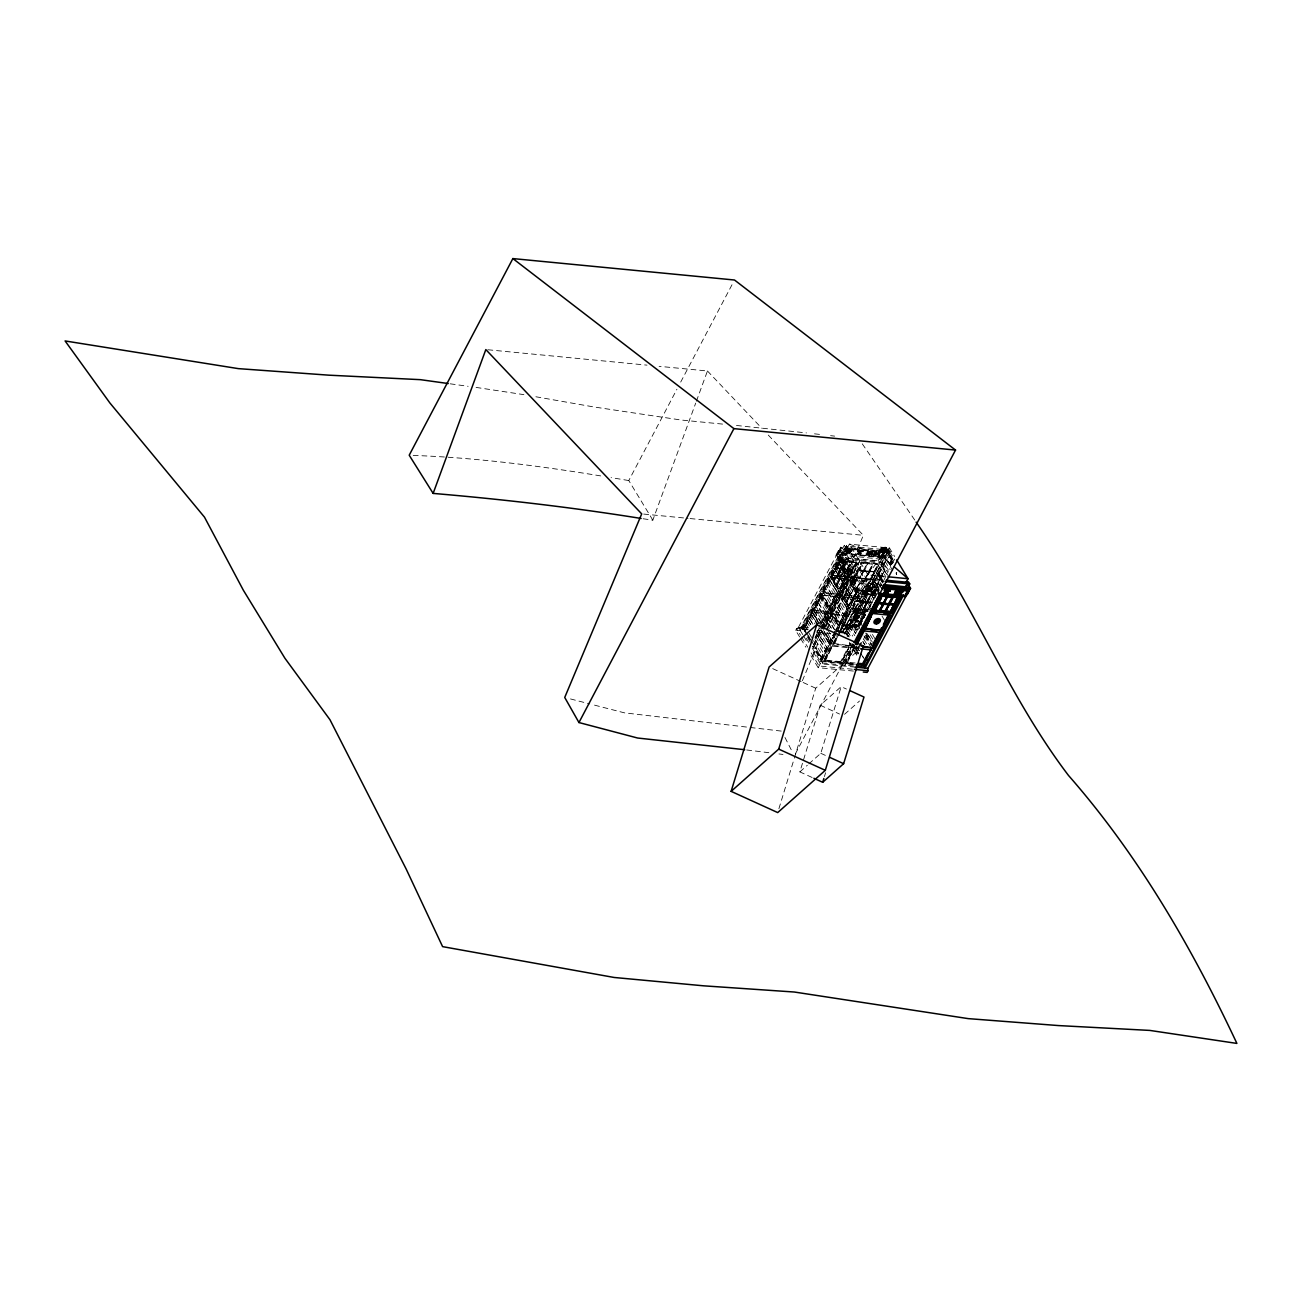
<?xml version="1.0" encoding="UTF-8"?>
<svg xmlns="http://www.w3.org/2000/svg" width="1302" height="1302" viewBox="0 0 1302 1302"><rect width="100%" height="100%" fill="white"/><g stroke="black" fill="none" stroke-linecap="round" stroke-linejoin="round"><path stroke-width="0.75" stroke-dasharray="5 3.75" d="M850.971 571.708C848.969 572.131 851.475 571.724 850.239 570.943M849.864 551.169L851.313 550.323M851.671 578.625C854.21 579.797 852.305 577.258 853.738 577.421L861.859 561.943L854.047 577.795L852.794 579.585L851.671 578.625L853.07 575.956L853.38 581.489L854.991 579.423L854.21 578.3L853.673 581.522M892.049 563.131L891.317 564.742L892.082 562.545L893.156 562.887L888.159 554.554L889.705 551.625L845.551 547.361L844.005 550.29L862.542 581.017L864.089 578.088M855.837 620.712L857.237 620.94M855.739 621.233L856.26 621.184M858.148 550.29L857.334 551.364M858.62 554.017L859.108 552.52L858.457 553.741C862.331 553.822 860.98 552.683 857.937 553.789M857.627 616.822L856.846 616.806M851.622 619.996L852.777 619.817M857.595 615.895L858.376 615.358M875.579 591.271L877.646 589.35M871.754 589.106L869.248 591.173M863.145 551.006L860.964 551.348M888.045 550.339L886.044 547.491C872.584 548.923 893.058 558.314 886.044 547.491C881.161 543.943 874.309 558.574 879.322 553.024M799.64 636.955L795.522 630.135L798.386 627.385L802.357 629.794L839.839 558.721L840.604 547.296L888.127 551.885L880.787 564.808L887.053 574.963L880.917 564.824M846.43 552.113L847.814 550.16L849.018 550.827M868.873 590.799C869.101 587.186 874.163 589.334 870.501 591.336C867.018 592.231 869.899 586.649 871.754 588.96M854.975 622.275L855.626 622.323M848.351 569.283L849.213 570.195L849.376 569.088M857.302 551.755L858.083 550.697M860.004 553.903L861.306 553.138L859.922 553.643M870.729 552.699L868.646 554.603M844.445 561.471L842.931 563.196L843.859 564.987M855.626 617.408L855.821 616.741M855.935 616.188L863.617 600.857L871.38 612.103M891.056 564.629L892.749 562.35M841.076 556.638L842.248 558.086L840.864 560.12L840.457 554.554L838.927 557.484L839.725 556.393M854.324 578.625C856.667 581.668 850.89 580.871 854.633 578.658M869.297 590.652L869.362 589.757M846.853 551.967L846.918 551.088M871.445 589.334L870.273 590.815L869.166 590.424M869.183 588.732L867.653 588.195L866.383 591.092L867.799 588.423L869.069 588.634L867.929 589.871M858.669 620.419L857.953 620.582M890.747 561.862L891.317 559.893L891.04 561.894C887.573 563.636 893.384 561.129 891.024 559.876M890.942 562.236L890.666 564.254L892.358 561.618L891.252 562.252M885.344 552.406L886.044 547.491L882.365 547.475M890.47 563.945L891.007 562.366L890.959 564.287M855.04 581.701L855.333 579.699L855.3 581.603L856.667 581.441L853.917 582.336L855.609 581.636L855.626 579.732L855.349 581.734L853.917 582.336M855.56 582.059L854.958 584.061L855.251 582.027L856.667 581.441M891.203 560.185L890.975 561.764L892.049 561.585M854.958 584.061L855.007 582.124M849.067 551.299L849.588 552.943M861.924 551.446C860.996 552.52 857.969 550.551 860.752 551.446M861.696 550.876L860.15 551.169M854.958 615.651L855.593 615.097M859.711 553.855L859.906 552.585M857.302 621.119L859.434 621.591M862.982 550.746L861.664 552.113L861.127 551.381M862.852 551.641C861.94 550.583 862.819 552.064 863.47 551.039M854.714 616.904L854.47 616.562M858.897 616.025L859.597 615.472M863.242 613.909L861.94 614.414M849.392 569.495L849.262 568.356L848.871 569.365M873.984 571.936L869.329 571.48L873.984 571.936L870.664 579.406L854.047 577.795L853.07 575.956M861.11 553.22L860.329 552.878M871.136 552.813L869.899 554.766L868.353 553.92M849.343 551.202L849.002 549.932M877.402 553.399L876.685 555.043L874.911 555.222M847.244 571.676L848.107 572.554L847.569 569.95L847.277 571.578L848.09 570.781L847.765 572.522L849.018 573.791L847.163 570.13L847.325 571.806L848.416 571.057M852.843 620.859L854.145 620.582M859.499 613.958L857.09 613.974L857.758 613.388M856.13 615.114C853.933 617.229 859.646 617.62 859.613 615.83M870.696 552.894C868.418 554.864 868.825 555.27 871.071 553.09M778.905 808.688L793.748 760.108M794.334 758.171L815.719 688.221L858.848 649.926M812.139 777.489L799.851 771.891L820.227 705.245L841.173 686.642L846.446 689.051M808.835 763.916L820.797 753.305L841.173 686.642M824.426 776.578L825.582 772.77M849.262 568.356L849.213 570.195L848.937 569.283M876.962 553.496L875.921 554.847L874.83 554.457M869.329 590.457C871.022 585.819 872.031 592.947 869.183 590.587M846.87 551.788C847.309 548.337 850.418 551.771 847.228 552.243M874.993 554.489L876.62 553.024M858.246 617.083L858.506 617.164M850.173 620.175L851.752 620.842M878.671 554.408L881.698 548.028L878.638 555.759L879.908 552.862L877.32 554.229M884.383 552.064L886.044 547.491L881.731 547.654M643.09 518.749L652.823 520.165L695.707 403.099M696.391 401.211L707.458 370.989L659.105 366.318M869.134 588.96L867.474 589.936M849.067 552.243C848.871 549.672 854.405 548.939 850.662 553.057L848.904 552.178M802.374 680.751L822.701 632.267M823.482 630.396L863.356 535.317L767.317 434.071M862.315 621.493L856.163 611.517L854.291 613.698L854.942 613.096M854.828 620.68L855.967 620.045M857.611 618.531L856.146 618.45M857.872 617.701L857.351 618.564M854.193 617.848L854.324 617.229M856.179 617.002L855.56 617.88M848.253 567.216L848.432 568.193L848.107 567.233M881.08 557.012L885.702 548.386M880.412 556.833L883.912 551.446L880.868 557.093L885.474 557.728L883.212 553.773L878.232 553.204L877.743 554.343L878.931 554.424M884.579 557.077L888.11 551.902M887.459 551.788L844.51 634.871M885.604 557.451L884.546 558.981L885.555 557.663M857.872 614.007L858.75 613.519M862.754 614.479L862.119 613.909M859.32 621.477L858.49 621.005M850.515 620.68L849.946 620.143M849.067 624.374L849.441 623.902M850.987 619.606L850.434 620.663M855.121 617.441L855.739 616.155M856.781 617.604L856.26 618.45M849.197 551.527L848.79 549.835M875.644 590.848L877.043 589.594M856.407 613.323L856.635 613.812M859.287 613.616L860.183 613.616M858.929 615.586L858.164 616.611M859.792 615.732C856.993 617.49 855.853 613.633 854.812 616.546M848.155 568.486L848.123 569.332M891.919 563.375L891.626 564.775M652.823 520.165L628.785 480.552L676.926 389.233M680.702 382.072L732.619 283.592M857.937 592.345L835.803 555.449L839.123 549.167L840.75 549.33L861.419 583.589L858.116 589.871L856.472 589.708L859.792 583.426L839.123 549.167M802.732 634.595L798.386 627.385L840.75 547.133L841.499 548.386L887.378 552.813L888.452 554.587L890.129 551.413L889.054 549.623L886.743 549.411L882.138 557.744L882.902 558.997L886.825 551.267A2.458 1.221 27.8 0 0 884.335 548.565A2.458 1.221 27.8 0 0 883 550.225A2.458 1.221 27.8 0 0 886.825 551.267M834.517 635.116L857.937 590.701L836.616 555.319L839.09 550.616L836.861 555.352L856.732 588.292L859.222 583.589L839.09 550.616M886.157 548.663L881.812 557.061L838.7 552.715L841.19 548.012L884.188 552.162M875.269 592.133L861.306 590.783L860.378 592.556L837.43 555.612L841.304 548.191M839.741 632.398L843.745 632.772L881.763 559.29L838.195 554.685L841.499 548.386M838.081 556.686L799.672 629.533L801.072 629.663L838.553 558.591L837.707 558.509M844.314 545.294L845.372 547.084L847.7 547.312L846.626 545.522L844.314 545.294L842.622 548.484L844.005 550.29M839.595 554.815L801.186 627.662L801.837 628.72L807.826 629.305M838.927 557.484L840.457 554.554M839.904 556.214C842.28 554.147 838.927 558.07 840.474 556.703M801.837 628.72L839.302 557.663L859.271 559.583L824.622 625.334M843.696 550.258L845.372 547.084M846.626 545.522L845.096 548.939L885.197 552.813L886.743 549.883L846.642 546.01L845.096 548.939M817.591 623.674L810.772 614.023L802.357 629.794M820.683 595.274L839.741 626.864L820.683 595.274L810.918 613.535L817.07 623.528M829.097 579.26L837.837 592.101L829.732 607.481L828.69 607.383L820.992 594.64L829.244 579.032L848.188 610.605M842.394 581.636L846.43 574.817L838.26 561.878L830.155 577.258L847.39 578.804L839.757 594.981L847.862 579.602L831.246 578.007L823.124 593.387L839.757 594.981M839.953 558.737L838.765 560.755L858.913 593.94M822.327 628.036L829.537 614.365L812.904 612.754L804.799 628.134L812.432 611.956M823.124 593.387L830.757 577.209L838.472 590.05L846.577 574.67L843.859 571.22M831.815 575.207L839.92 559.827L856.553 561.422L848.725 577.291L831.815 575.207L848.611 576.998L852.045 569.82L847.39 569.365L843.777 576.233L847.39 569.365M830.79 577.323L838.895 561.943M806.589 634.269L803.708 629.501L811.813 614.121M821.464 623.153L828.674 609.482L819.934 596.642L820.976 596.739L812.871 612.119L819.609 623.267M830.139 579.357L822.034 594.737L829.732 607.481M831.36 577.225L833.915 580.822L831.36 577.225L839.92 559.827M830.595 612.363L813.49 609.954L821.595 594.575L813.962 610.752L830.595 612.363L838.7 596.983L820.992 594.64M831.766 577.258L840.522 560.918L845.161 561.357L841.743 568.535L836.893 567.77L841.743 568.535M847.569 547.556L849.376 544.122L889.494 547.996L894.637 556.54M837.088 568.095L840.522 560.918M841.824 562.285L842.459 558.346L841.043 561.016L842.427 563.294L843.647 560.348M841.352 561.032L842.752 558.379M842.215 562.464L843.322 559.762L843.517 560.625M842.703 562.773L843.826 560.625M833.508 580.79L837.121 573.922L835.379 570.406M833.785 581.245L836.486 585.07L833.785 581.245L841.45 566.549L838.879 562.952M834.191 581.278L837.804 574.426L839.676 578.169L836.063 585.021M839.953 578.625C845.714 581.017 838.407 594.868 836.34 585.493L844.005 570.797L839.969 577.616L838.097 573.873L841.304 566.972M837.642 575.63L832.987 575.191L836.795 568.648L841.45 569.088L837.821 575.956L841.255 568.779L836.6 568.323M841.548 568.225L845.161 561.357M841.857 568.828L838.228 575.696L843.37 576.493L846.984 569.625L841.857 568.828L846.984 569.625M850.971 551.218C850.287 549.509 851.296 551.609 849.148 552.048M838.423 576.005L842.036 569.153M851.931 550.176L849.701 552.748M844.054 565.507L845.144 562.806L845.991 564.189M844.396 565.491L844.884 566.891L844.396 565.491C845.877 565.149 844.754 563.88 845.519 565.507M845.079 564.173L845.47 563.457L846.121 564.531M838.911 589.09L836.763 585.526L840.376 578.658M842.817 581.668L840.669 578.121L844.282 571.252M843.175 576.168L846.788 569.316M847.081 568.762L850.711 561.894L845.763 561.422L842.15 568.274L847.277 569.072L850.711 561.894M847.683 568.811L851.296 561.959L855.951 562.399L852.517 569.576L847.683 568.811L852.517 569.576M847.879 569.137L851.296 561.959M856.862 553.431L859.711 552.748C858.311 555.677 856.13 552.715 858.36 552.699M859.548 551.95C856.391 551.446 860.052 551.755 860.752 550.518M820.423 623.056L827.633 609.385M828.69 607.383L836.795 592.003L837.837 592.101M858.164 551.82L859.174 550.372L858.409 551.706M857.562 553.659L858.197 552.422M818.877 627.19L847.781 573.889L821.562 623.642M847.976 572.603L848.888 571.562M850.727 571.139L849.604 571.757L848.969 570.699L849.555 569.088M859.287 551.527L861.11 550.567M816.875 632.528L820.618 625.416M860.036 550.453L859.45 551.788L858.002 551.56M848.237 573.319L848.888 572.083M849.392 571.155L850.466 572.554M848.578 573.352L849.229 572.115M849.588 571.497L850.027 570.39M815.019 637.443L818.763 630.331M819.707 628.557L847.797 575.256L848.692 575.403L820.585 628.703M849.604 571.757L850.369 570.422M860.622 552.064L860.85 550.681M814.971 639.363L819.658 630.477M820.944 628.947L829.065 613.567L811.83 612.021L819.528 624.765M830.106 611.566L838.228 596.186M848.432 576.802L856.553 561.422M813.717 644.49L820.927 630.819L829.651 643.66L821.546 659.04L812.806 646.199L821.546 659.04M821.969 628.817L858.978 558.949L838.748 557.191M813.864 646.313L821.969 630.933L817.965 630.526M823.027 628.931L831.132 613.551L830.09 613.454L838.813 626.295L836.112 631.405M840.295 596.17L847.976 608.913L839.871 624.293L832.19 611.549L840.295 596.17L839.253 596.072M841.499 594.021L845.535 587.202L841.922 594.07L844.07 597.634L841.922 594.07M845.828 586.649L849.441 579.797L845.405 586.616L847.976 590.213L851.589 583.361L849.441 579.797M825.159 626.636L860.752 559.111L880.819 561.064M825.647 627.287L860.752 559.111M851.98 578.641L853.38 575.989M852.322 578.641L852.826 577.665L852.159 578.853M852.989 577.372L853.396 576.591L854.047 577.795M826.265 629.468L834.37 614.088L850.987 615.7L843.37 631.877L835.982 631.161M844.591 594.705L852.696 579.325L869.329 580.936L861.696 597.113L844.591 594.705L861.696 597.113M867.816 554.717L866.042 554.001L867.816 554.717L869.345 552.032L870.761 552.178M867.604 554.359L868.125 553.366C864.202 553.35 870.436 551.934 868.157 552.829M868.678 552.325L867.278 551.641L870.501 552.129M843.647 597.585L847.26 590.734L845.112 587.169M826.737 630.266L834.842 614.886L851.475 616.497M852.696 579.325L835.9 612.884L852.533 614.495L860.166 598.318L843.533 596.707L835.428 612.086L852.533 614.495M858.734 570.764L855.121 577.632L858.539 570.439L863.389 571.22L858.539 570.439M858.832 569.885L863.682 570.667L858.832 569.885L862.461 563.034L867.295 563.799L862.461 563.034M867.457 554.131L868.125 553.366M844.347 598.09L846.626 601.882L844.347 598.09L847.537 591.189L850.239 595.014M849.05 605.886L846.902 602.338C853.152 580.546 853.949 616.53 846.479 602.289L854.145 587.609L850.125 594.428L848.253 590.669L851.443 583.768M859.027 570.211L862.64 563.343M869.085 551.82L867.685 554.489L866.025 554.538M873.658 555.27L874.911 552.373L873.658 555.27C866.92 555.921 875.628 551.462 871.933 552.097M846.202 601.833L849.832 594.981M871.038 554.522L872.161 552.406M867.702 563.538L872.828 564.336L867.702 563.538L859.759 578.072L863.193 570.894M863.486 570.341L867.099 563.473M871.656 554.864L872.682 552.666M854.421 588.065L856.57 591.613L852.956 598.481L850.808 594.916L854.014 588.016M863.975 571.269L868.922 571.757L863.796 570.96L860.362 578.137L884.172 580.025M864.268 570.715L869.215 571.204L864.268 570.715L867.897 563.864M873.43 554.929L874.537 552.341M874.911 552.373L873.512 555.043L870.68 554.994M834.989 631.437L819.056 661.644L820.455 661.774L833.573 636.906M835.917 629.663L857.465 588.797L857.937 590.701M820.504 658.942L828.609 643.562M835.217 633.114L830.709 641.658L829.667 641.56L833.264 634.725M834.175 633.016L837.772 626.181M839.871 624.293L838.83 624.179L846.935 608.799L847.976 608.913M856.732 591.482L847.993 606.797L856.732 591.482L848.416 578.69L856.163 591.58M868.727 571.432L865.309 578.609L873.235 564.075L878.085 564.84L873.235 564.075M869.02 570.878L872.649 564.01M853.445 671.067L818.177 667.666L836.535 632.951M837.251 631.747L862.575 583.687L840.604 547.296M881.552 584.321L863.324 582.775L865 579.585L845.551 547.361M869.524 571.806L865.716 578.348M869.817 571.252L874.456 571.708L869.817 571.252L873.43 564.401M878.638 555.759L879.908 552.862M876.474 593.826L860.915 592.329L860.166 591.075L863.47 584.793L880.966 586.486M882.61 548.777L879.745 554.229L883.96 556.703A2.458 1.221 27.8 0 0 881.47 554.017A2.458 1.221 27.8 0 0 880.136 555.677A2.458 1.221 27.8 0 0 883.96 556.703M859.955 628.443L843.322 626.832L842.361 625.237L850.466 609.857L867.099 611.468L850.613 610.215M836.356 638.094L824.443 660.684L841.141 662.409L849.246 647.029L832.629 645.418L824.508 660.798L841.076 662.295L851.15 643.172M840.018 631.128L850.955 610.654L865.732 612.086M876.344 594.103L859.629 592.475L851.817 608.343L868.515 609.971M833.671 643.416L850.792 645.825L834.159 644.213L836.372 638.289M839.985 631.454L841.792 628.036L858.409 629.647M839.074 633.846L823.157 664.053L812.513 646.427M840.018 632.072L864.235 586.046L863.47 584.793M852.891 608.164L856.504 601.296L861.159 601.752L857.237 609.482L862.38 617.815M878.118 554.099L880.087 556.8L879.55 558.151L881.031 557.354M849.246 647.029L841.629 663.206L824.996 661.595L832.629 645.418M834.159 644.213L837.756 637.378M838.667 635.669L841.792 628.036M843.322 626.832L850.955 610.654M869.118 611.061L852.484 609.45L860.589 594.07L877.222 595.681M864.561 586.73L862.184 591.629L864.561 586.73L878.345 588.244M874.277 571.383L877.89 564.531M843.745 632.772L842.882 631.063L860.166 598.318M861.208 596.316L869.329 580.936M870.371 578.934L878.492 563.554L861.859 561.943M883.619 554.131L882.203 554.831M843.094 631.698L881.763 559.29M848.155 624.651L848.578 624.325M857.725 608.929L861.354 602.061L856.325 600.987L872.421 602.566M867.653 611.354L861.257 600.873L865.26 594.656M837.105 631.128L845.893 631.975L844.396 633.846L845.454 631.828L848.595 636.824L845.454 631.828M846.528 629.794L850.662 636.45L846.528 629.794L847.716 627.776M849.75 623.691L855.772 633.667L849.864 623.707L848.676 625.725L854.812 635.718M850.808 621.672L855.951 629.989L850.808 621.672L851.882 619.638L858.018 629.615M854.031 615.569L860.052 625.546L854.145 615.586L852.956 617.604L859.092 627.597M867.295 590.132L865.797 593.24L870.94 601.557M875.221 593.435L870.078 585.119L871.282 583.101M878.248 591.027L872.226 581.05L873.3 579.032L879.517 589.236M880.51 586.974L874.374 576.998L875.562 574.979M882.528 582.905L876.506 572.929L877.581 570.911L883.716 580.887M883.781 577.193L878.655 568.876L879.843 566.858M887.687 551.43L889.494 547.996L882.675 554.864L877.222 554.327L849.376 544.122L867.929 574.849L885.978 576.591M844.51 633.862L881.975 562.789L839.839 558.721M887.378 552.813L889.054 549.623M854.828 616.318L855.284 615.065M888.241 569.837L883.261 562.92L845.795 633.993L847.195 634.123L885.588 561.276L884.953 560.202L888.257 553.92L889.901 554.082L892.993 559.225M854.958 617.897L846.333 633.618L849.295 636.906M851.052 624.927L849.783 624.814M856.277 617.181L854.942 618.369M879.045 589.481L874.244 581.522L882.349 566.142L886.825 572.571M884.107 563.001L885.588 561.276M878.427 574.556L874.391 581.376L876.539 584.94L880.168 578.088L878.02 574.524L880.575 578.121M878.72 574.003L880.868 577.567L878.72 574.003L881.926 567.102M892.781 570.65L886.581 560.365L889.901 554.082M857.904 615.309L857.334 616.481L858.295 615.7M890.291 565.41L887.167 560.202L889.64 555.498L893.009 560.723M855.284 621.087L854.014 620.549M890.535 565.426L887.394 560.234L889.884 555.531M871.233 591.336C875.758 583.101 868.841 595.584 875.628 588.96C876.311 591.775 868.727 593.679 873.024 588.716M859.206 615.439L858.62 616.562L859.499 616.432M855.381 623.056L855.072 623.023M860.313 614.153L861.843 613.828L860.622 614.284M871.005 594.607L863.275 609.466L866.514 601.963M870.582 602.956L867.49 602.663L866.807 601.41L870.794 595.193M857.025 620.875L855.886 621.249M863.08 609.141L866.693 602.289L861.761 601.801M863.682 609.206L867.295 602.338L870.403 602.647M880.461 577.535L884.481 570.715L876.816 585.395L879.11 589.188M867.49 602.663L863.486 608.88L868.141 609.336M867.783 602.11L871.396 595.242M873.609 591.287L874.635 589.09M856.146 625.416L856.749 624.602M882.723 582.336L880.445 578.544L876.816 585.395M882.675 580.562L881.145 578.023L884.351 571.122M874.212 591.629L875.253 589.432M857.269 626.343L864.284 613.047L853.152 611.973L864.382 613.209L857.367 626.506L846.137 625.253L857.367 626.506M860.947 621.152L861.989 621.396L860.313 622.372L861.354 622.616M862.494 618.564L863.991 617.278M859.401 627.531L858.539 626.002L866.09 611.696M860.671 622.437C860.492 619.345 865.602 617.766 863.047 617.181M877.939 590.034L877.727 589.188M860.899 622.828L862.656 619.508M841.629 663.206L840.653 661.611L850.743 642.488M855.316 633.797L866.188 613.177M868.157 609.466L876.262 594.086M878.687 589.594L878.443 590.555L878.476 589.236M870.143 606.227L871.949 602.793M880.006 587.479L881.828 584.045M883.016 581.782L886.629 574.914M874.749 597.976L876.555 594.558M852.566 643.839L842.264 663.385L843.224 664.98M853.038 643.888L842.736 663.434L843.696 665.029L854.014 645.483M795.31 753.988L853.136 644.295L858.62 653.441M855.056 646.199L844.754 665.745L842.964 665.566L854.47 643.66M854.747 645.564L844.754 665.745M854.877 646.687L846.446 662.913L853.835 663.629L846.381 662.799M854.324 664.427L846.935 663.711L854.568 647.533L860.101 648.07M856.895 645.727L855.023 649.291L857.79 645.89M896.101 573.059L896.541 574.312M896.769 572.392L896.264 573.58M857.806 647.24L855.935 650.788L861.436 641.919M858.278 647.013L856.488 650.43L857.53 650.528L864.74 636.857M855.023 613.747L863.275 627.483M848.595 568.079L848.09 566.956L847.537 568.323M860.199 551.853L860.02 550.713M853.445 577.942L853.266 576.835M867.929 574.849L879.745 558.509L885.197 559.046L891.284 564.287M841.141 557.321L840.994 560.153L841.922 557.484L840.002 557.11M848.513 569.446L848.904 567.753L848.578 569.283M869.655 589.741L871.38 589.188M847.211 551.072L848.302 550.323M848.871 551.592C846.088 554.945 845.682 548.614 848.92 550.062M849.018 551.836L846.333 552.097M876.995 554.31C874.798 557.419 874.163 551.739 876.799 553.057M850.597 571.073L850.222 572.343M881.08 556.426L882.626 554.506M854.6 622.958L853.526 622.909M848.969 570.113L849.116 568.648M849.164 570.39L849.506 569.853M882.61 551.023L886.044 547.491L887.541 549.672M853.494 581.131L854.535 578.853M844.542 714.31L859.499 701.029M799.851 771.891L807.338 765.25M841.206 556.751C837.951 560.641 844.152 559.16 840.978 557.158M845.616 551.169L847.195 549.932L845.389 550.632L845.405 552.553L844.819 549.477M843.859 552.178L845.031 550.876L843.989 552.406M847.195 549.932L845.519 550.86L845.828 552.585M847.049 549.704L845.47 550.941L845.242 549.525M862.542 550.974L861.061 551.576M881.91 550.372L886.044 547.491L888.338 550.99M854.519 578.641L853.705 581.034M892.44 562.757L892.863 562.871M891.007 562.366L889.624 562.529M878.508 553.171L879.355 553.138M869.297 552.699L870.517 552.455M883.179 547.475L886.044 547.491L888.371 551.576M881.389 549.704L886.044 547.491L886.841 549.021M840.002 556.686L840.148 554.522M881.112 549.053L886.044 547.491L888.159 552.048M869.492 552.26L870.859 552.927M850.043 551.446L849.75 552.634M855.137 624.553L854.747 625.285M854.421 618.255L859.255 626.197M881.063 548.467L886.044 547.491L887.72 552.39M884.091 547.637L886.044 547.491L887.069 552.569M857.432 613.356L858.913 613.454M876.474 552.797L874.846 555.352M840.311 557.142L839.448 556.491L840.311 555.368M413.19 455.407C476.288 457.686 539.093 465.823 601.361 476.011M487.843 349.75L647.013 365.146M643.725 514.078L688.058 518.359M690.076 518.554L863.356 535.317M887.818 551.185L890.129 551.413M851.02 550.404L852.061 550.404M869.231 552.048L867.262 552.194M873.203 552.439L871.933 552.601M866.66 553.008L868.288 553.057M878.785 554.733L877.564 553.383M849.994 552.455L850.824 551.511L850.141 552.683M873.3 554.701L871.787 554.587M838.7 552.715L881.812 557.061M882.138 557.744L837.43 553.431L838.195 554.685M835.803 555.449L837.43 555.612M884.953 560.202L886.581 560.365M861.24 559.779L881.21 561.715M840.213 560.299L856.83 561.911M862.152 562.415L878.492 563.554M840.701 561.227L845.356 561.683M850.89 562.22L845.958 561.732L842.329 568.6L847.277 569.072M851.492 562.269L856.146 562.724M836.747 564.824L856.651 597.992M841.45 566.549L837.821 573.401L835.266 569.804M835.672 566.858L855.691 600.027M896.183 572.913L896.687 574.556M847.586 569.69L852.24 570.13M876.506 572.929L881.649 581.262M832.45 572.945L852.484 606.13M837.121 573.922L838.097 573.873M880.168 578.088L881.145 578.023M831.392 574.979L851.41 608.148M843.777 576.233L848.416 576.672M854.926 577.307L859.58 577.746M853.77 577.437L870.55 579.113M865 579.585L883.098 581.376M872.226 581.05L880.543 594.721M853.184 580.122L869.801 581.734M854.112 582.645L855.3 582.157L854.763 583.735M859.792 583.426L861.419 583.589M862.575 583.687L882.382 585.607M859.222 583.589L856.732 588.292M828.17 581.066L848.09 614.235M864.235 586.046L879.778 587.544M827.095 583.101L847.016 616.269M874.358 589.122L875.758 589.188M878.134 590.636L879.452 590.766M866.253 590.848L872.014 599.538M859.011 590.311L875.969 591.954M860.166 591.075L861.306 590.783M862.087 591.433L875.872 592.947M847.26 590.734L848.253 590.669M875.953 593.452L859.971 591.905L822.506 662.978L855.007 666.119M823.889 589.188L843.794 622.356M859.922 592.963L874.7 594.379M875.66 595.063L860.606 594.2M865.667 594.396L870.615 594.868L866.986 601.736L862.054 601.247M875.855 595.372L871.201 594.933L867.588 601.784L872.242 602.24L867.392 601.475M856.749 594.363L837.804 562.789L857.725 595.958M822.815 591.222L842.85 624.407M864.74 595.274L870.875 605.251M840.311 594.07L848.627 606.862M822.652 592.573L839.269 594.184M822.067 595.388L838.7 596.983M844.005 597.504L860.638 599.115M862.705 599.343L868.727 609.32M861.257 600.873L856.993 601.068M866.807 601.41L861.859 600.938L865.472 594.07M819.609 597.309L838.553 628.882M853.542 600.45L834.598 568.876L854.503 602.045M866.888 602.598L861.94 602.126L857.953 608.343L862.884 608.831M818.535 599.343L837.609 630.917M852.468 602.484L833.524 570.911L853.559 604.095M860.443 603.396L865.586 611.712M858.425 607.464L864.447 617.441M857.351 608.294L853.087 608.473M868.32 609.645L851.524 607.855L852.484 609.45M849.262 608.571L830.318 576.998L850.336 610.182M815.329 605.43L829.374 628.703M852.192 608.978L866.986 610.41M814.141 607.448L833.313 639.054M851.427 611.452L868.06 613.063M849.278 612.217L829.13 579.016M832.19 611.549L831.148 611.452L838.83 624.179M844.982 616.692L826.038 585.135L845.942 618.304M862.396 618.401L863.34 618.499M843.908 618.727L824.963 587.153L844.998 620.338M809.86 615.569L814.987 623.902M857.334 624.667L856.765 624.797M856.423 625.448L855.902 624.521L856.993 625.318M843.078 624.504L858.539 626.002M806.768 621.672L809.779 626.669M840.701 624.814L821.757 593.256L841.776 626.425M842.361 625.237L858.994 626.848M842.768 625.92L859.466 627.645M805.58 623.691L808.705 628.687M842.264 628.833L858.897 630.445M804.506 625.725L824.524 658.91M804.327 627.336L808.021 627.694M837.349 630.542L842.882 631.063M798.386 627.385L807.175 628.231M817.802 630.266L821.497 630.022M808.168 629.582L796.417 628.443L800.535 635.262M839.513 632.609L845.405 633.179L847.456 636.597M802.667 629.403L803.708 629.501M795.522 630.135L805.32 631.079M817.07 632.219L830.79 633.537M834.273 637.003L835.363 638.615M832.124 641.072L827.226 632.772L833.215 642.667M831.067 643.09L824.15 631.47L832.141 644.702M854.031 646.362L855.072 646.459M833.101 646.215L849.734 647.826M855.04 648.331L858.734 648.689M827.844 649.193L816.924 630.917M828.935 650.805L816.81 630.9M826.77 651.212L816.859 634.611L827.746 652.823M822.49 659.333L811.585 641.072M840.653 661.611L824.036 660L824.996 661.595M855.202 663.011L845.974 662.116L846.935 663.711M821.546 661.383L854.031 664.525M855.088 667.145L820.358 663.776L811.927 649.812M852.371 669.195L819.072 665.973L808.77 648.917M722.577 424.094L680.897 419.993L593.858 406.956L535.887 396.768M736.46 425.461L806.443 432.915M814.499 433.826L820.537 434.51M830.611 435.665L834.631 436.121M746.697 749.968L768.88 752.702M778.954 753.956L782.99 754.444M781.249 731.089L624.439 712.845L591.694 704.415M450.215 383.813L468.118 386.303M476.076 387.41L523.892 394.652M628.785 480.552L611.094 477.622M848.367 550.095L848.334 552.113L846.707 551.739M852.419 579.634C853.998 576.737 856.862 580.904 853.526 581.62M877.515 589.66L875.546 590.245L875.676 592.003M570.504 698.946L589.773 703.91M883.667 551.641L886.044 547.491L886.255 552.569M877.255 552.862L875.269 552.943L874.684 555.222M772.704 668.626L801.381 681.695M803.171 682.508L815.719 688.221M820.227 705.245L839.53 714.033M820.797 753.305L826.07 755.697M875.156 555.091L876.62 554.652L876.913 552.992M885.051 547.979L885.995 548.451M844.314 561.504C846.609 564.108 841.727 560.723 843.582 564.791M707.458 370.989L761.751 428.212M847.456 571.252L847.732 570.699M862.282 443.852L915.046 520.458M878.02 589.383L875.855 589.529L875.286 591.792M889.705 551.625L894.848 560.169M886.743 549.411L893.856 561.667M889.64 555.498L893.823 562.431M888.257 553.92L893.432 562.48M885.458 551.462L886.223 552.715M882.675 554.864L885.197 559.046M885.051 561.227L890.145 569.674M883.261 562.92L888.387 571.415M877.222 554.327L879.745 558.509M881.861 562.789L887.883 572.75M882.349 566.142L889.087 577.291M879.713 566.842L885.865 576.835M880.722 577.99L882.251 580.513M880.852 578.576L883.147 582.368M875.432 574.963L882.577 586.616M859.694 552.569L859.206 553.301M879.501 594.623L872.779 583.475L864.658 598.855L870.517 606.927M871.152 583.084L876.295 591.417M846.642 546.01L867.051 579.829L865.651 582.987L867.327 579.813L866.253 578.039L863.926 577.811L862.249 580.985L863.324 582.775M875.156 597.13L869.02 587.153L867.311 589.594L868.841 589.025M874.081 599.164L867.946 589.171L873.967 599.148M882.04 616.155L885.051 621.135M850.043 569.641L849.946 571.79M845.454 562.838L846.284 564.222M848.92 568.323L849.409 569.234M843.322 559.762L843.989 560.934M848.546 570.992L847.667 571.838M871.396 610.003L863.665 597.309L869.687 607.269M857.465 588.797L858.116 589.871M841.727 567.005L844.005 570.797M851.866 583.817L854.145 587.609M838.26 561.878L846.023 574.768M872.405 634.432L875.416 639.412M870.208 634.79L874.342 641.447M855.219 613.551L861.24 623.528M868.255 635.164L874.277 645.141M866.693 633.146L872.161 641.805M855.495 616.237L860.313 624.195M865.651 633.049L870.452 641.007M866.188 635.539L873.203 647.175M866.074 635.522L871.087 643.839M855.495 618.336L859.336 624.716M865.635 635.148L872.356 646.297M865.553 636.645L870.354 644.604M863.991 635.897L871.136 647.533M863.926 639.591L867.051 644.588M862.982 641.626L864.984 644.946M862.852 641.609L864.853 644.946M847.602 627.759L852.745 636.076M856.683 646.427L861.696 654.743M862.705 656.403L865.716 661.383M856.57 646.41L859.58 651.407M860.573 653.067L863.584 658.047M853.494 645.125L858.506 653.425M851.947 644.181L857.985 654.19M849.409 642.163L857.432 655.459M849.653 643.4L857.888 657.038M820.976 596.739L828.674 609.482M831.132 613.551L838.813 626.295M834.533 629.631L817.461 601.378L836.372 632.886M831.441 628.329L816.273 603.396L831.294 628.28M821.22 622.795L813.18 609.499L821.09 622.779M825.907 633.7L830.709 641.658M823.906 632.007L829.667 641.56M821.969 630.933L829.651 643.66M820.96 630.168L830.953 646.72M810.772 614.023L816.549 623.577M818.893 630.542L829.879 648.754M812.92 624.26L808.9 617.62L812.79 624.26M810.837 624.635L807.712 619.638L810.723 624.618M815.67 636.629L826.672 654.841M815.605 640.324L825.598 656.875M803.546 627.776L805.564 631.096M806.556 632.756L810.576 639.412M803.432 627.759L807.452 634.399M808.444 636.076L812.464 642.716M813.457 644.376L823.466 660.944M807.549 635.864L811.406 642.244M807.468 637.362L810.365 642.13M806.215 638.159L810.316 644.962M812.253 648.168L820.455 661.774M803.757 636.287L807.842 643.042M801.56 636.971L807.745 647.208M800.665 638.664L805.824 647.192M810.967 655.72L818.177 667.666M784.992 737.485L792.023 751.319M843.452 563.538C842.54 565.133 846.626 558.835 843.452 563.538M852.566 624.797L853.412 624.39L852.582 624.732M853.9 624.927L854.73 624.521L853.77 625.025M858.051 618.304L859.141 617.62L858.067 618.222M853.77 613.454L853.819 613.307M852.029 622.128L853.038 622.096L852.078 622.079M860.427 593.891L856.797 600.743L861.647 601.378L865.065 594.33L860.427 593.891M859.499 605.43L865.407 615.39L859.499 605.43M812.122 611.517L819.023 623.153L812.122 611.517"/><path stroke-width="1.5" d="M884.27 592.801L884.921 591.547L884.383 592.817L886.011 592.687L884.091 592.687L885.588 591.954M889.054 590.734L890.145 591.157L889.087 590.603M886.385 590.603C881.877 589.236 890.031 592.036 886.45 589.562M887.606 589.822C885.441 591.954 884.221 588.341 884.188 590.88M896.866 593.028L898.885 593.907L899.715 591.466M864.235 630.363C865.993 628.199 861.615 630.298 864.235 630.347M864.593 629.908L863.503 630.054M897.29 594.038L897.485 591.857L899.861 591.694L898.185 593.907L897.615 592.231L899.698 591.564M895.174 593.875L894.36 593.793L895.613 590.896C899.129 590.408 895.027 593.924 895.841 591.238M886.076 592.963L886.906 591.743L885.181 593.126M885.848 592.426L885.474 592.784M886.011 592.687L885.93 591.645M886.841 593.028C889.803 591.173 885.832 594.233 886.239 593.224M890.129 591.157C888.68 590.473 891.089 588.862 889.51 591.238M731.122 791.356L769.124 666.998L816.712 624.748L863.307 645.971L825.305 770.328L777.717 812.578L731.122 791.356L778.71 749.106L816.712 624.748M813.896 778.287L822.685 782.29L823.84 778.482M822.685 782.29L843.631 763.688L863.991 697.042L849.946 690.646M899.405 592.182L897.29 593.305L899.243 591.759M641.137 518.456C572.164 507.373 502.751 499.317 433.143 493.409L485.825 349.571L641.707 513.883L564.726 697.465L578.951 722.545L637.606 738.022L744.679 749.708M886.646 590.978L887.736 590.229M896.687 591.401L895.32 593.647M885.132 589.822L885.441 590.262M897.078 592.98L898.364 591.547L899.568 592.215M854.096 642.488L955.538 450.069L734.507 280.011L512.874 258.577L409.202 455.212L433.143 493.409M578.951 722.545L733.905 428.635L955.538 450.069M855.137 642.472L879.957 593.842M862.445 629.501L865.244 624.163M875.546 604.616L878.362 599.294M855.691 643.774L865.993 624.244M867.864 620.68L881.91 594.038L855.984 644.425M865.879 624.976L867.034 625.09L865.879 624.976L866.823 623.17L868.076 623.43L866.92 623.316M857.416 642.114L863.731 630.152M870.192 617.62L866.53 625.399L869.931 617.278L871.087 617.392M895.174 596.967L899.161 597.797L891.056 613.177L874.423 611.582L881.34 597.423M874.83 610.28L878.443 603.428L883.098 603.868L879.485 610.736L873.463 609.971M881.454 597.716L878.736 602.875L883.391 603.314L887.004 596.462L882.365 596.007M856.993 644.62L864.202 630.949L880.836 632.56L872.731 647.94L863.486 647.045M889.038 613.584L889.998 615.179L881.893 630.559L865.26 628.947L872.893 612.77M874.423 611.582L882.17 595.681L891.479 596.609M886.629 589.578C884.676 591.124 888.648 591.401 886.239 590.831M885.116 592.817L886.141 591.678M886.402 591.092L887.036 589.871M887.476 591.189L887.964 589.692L887.476 591.189L888.843 591.336L888.908 590.18M886.727 591.726L887.15 593.305M888.241 590.88L889.445 590.099M887.004 593.305L887.818 591.824M888.566 591.173L889.331 589.839M879.289 610.41L883.293 604.193L878.264 603.103L889.12 604.177L883.798 603.054L887.411 596.202L879.664 611.045L875.025 610.605M892.944 596.723L885.214 611.582L888.827 604.73L883.879 604.242L883.195 603.005L887.199 596.772M883.879 604.242L879.875 610.475M888.745 603.526L892.358 596.674M895.271 592.312L894.897 593.533L896.004 592.296M889.233 604.47L885.62 611.322L890.259 611.777L893.888 604.909L889.233 604.47L893.693 604.6L890.454 612.086L897.599 597.179L894.36 604.681L889.331 603.591L893.986 604.047M893.139 597.048L889.526 603.916L894.181 604.356L897.794 597.504L893.139 597.048L889.722 604.226M895.613 590.896L895.434 592.019M889.429 604.779L885.425 611.012L890.08 611.452M903.474 595.258L865.065 668.105L862.591 663.727L868.271 652.986M872.991 644.034L881.487 627.906M883.374 624.325L888.094 615.374M906.225 582.157L908.031 578.723L896.704 559.941M857.53 663.987L863.08 664.525L889.445 614.267M891.056 613.177L898.868 597.325M871.184 649.145L863.568 665.322L856.179 664.606M883.553 584.517L908.08 587.088L909.756 583.914L908.682 582.14L906.355 581.913L907.429 583.687L905.753 586.876L907.168 583.703L885.1 581.571M903.214 594.835L902.286 596.609L878.329 594.298M905.085 595.6L907.559 590.896L905.183 595.779L877.825 593.126M908.942 590.034L907.282 593.175M863.242 672.011L867.148 672.402L868.043 670.709L867.864 668.382L910.098 588.292L907.999 584.826M906.436 581.489L910.57 588.341L907.266 594.623L905.622 594.461M896.964 592.231L897.078 591.157M902.872 591.824C891.854 599.848 908.145 586.876 901.277 593.045L901.472 594.477M899.064 594.021L900.675 592.784L900.496 591.368L901.326 594.249M899.21 594.265L900.821 593.012L900.496 591.368M901.277 593.045L902.725 591.596M889.966 590.896L890.389 590.376M896.492 592.247L896.297 593.631L894.36 593.793M890.112 590.148L889.299 590.929M863.942 630.445L863.242 630.135M895.467 593.338L895.711 592.361M887.98 576.786L908.031 578.723L894.328 566.907M886.174 580.22L908.259 582.352M907.429 583.687L909.756 583.914M884.351 585.802L910.57 588.341M882.919 586.665L908.194 589.106L908.942 590.359L881.731 587.739M882.154 588.439L907.673 591.075M895.76 591.141L897.208 591.385M887.313 590.929C890.535 591.092 886.548 591.433 887.964 589.692M894.751 593.289L896.167 592.475M885.767 592.931L887.997 593.24M884.937 594.33L892.472 595.047M898.12 595.6L901.895 595.958L864.414 667.031L856.439 666.266M878.411 594.021L905.622 596.658L904.874 595.405M890.893 596.837L887.606 596.511L883.977 603.379L888.924 603.851L892.733 597.309M882.528 596.202L899.161 597.797M900.821 597.992L899.975 596.414M899.747 600.027L898.901 598.432M898.673 602.061L897.827 600.466M883.195 603.005L878.931 603.184M895.467 608.148L894.62 606.553M894.393 610.182L893.546 608.587M881.535 610.622L884.823 610.947M873.756 610.459L890.454 612.086M874.13 611.094L890.763 612.705M872.812 612.656L876.588 613.128M883.977 613.844L889.51 614.381M873.365 613.584L889.998 615.179M871.119 630.868L876.653 631.405M882.626 632.512L881.779 630.933M861.159 646.069L872.731 647.94M860.589 648.868L871.673 649.942M858.897 663.369L862.591 663.727M857.465 663.874L863.014 664.411M855.088 667.145L867.864 668.382M854.34 669.374L868.043 670.709M448.23 383.537L420.383 379.663L328.836 375.171L238.347 368.629L65.1 340.945L109.856 402.92L204.479 517.138L243.36 590.245L284.926 658.259L329.959 719.713L406.126 868.939L442.599 946.635L614.186 977.476L703.698 985.826L794.366 992.026L968.2 1018.62L1058.461 1025.569L1149.829 1030.419L1236.9 1043.423C1191.9 947.596 1138.485 855.333 1068.486 775.439C1008.513 696.651 972.854 603.07 916.136 522.151M897.355 593.891L899.064 593.338L899.356 591.694M884.335 593.012L885.458 592.15M829.586 757.292L843.631 763.688M778.71 749.106L825.305 770.328M512.874 258.577L733.905 428.635M901.196 592.752L900.919 591.417M881.893 630.559L864.772 628.15L865.26 628.947M870.045 619.182L869.069 619.247M869.411 619.117L866.53 625.399M866.79 659.349L867.75 660.96M900.756 593.077L901.033 594.444M877.532 619.622L876.767 622.926L875.839 622.828A2.165 1.448 -31.1 0 1 875.188 621.526L875.644 620.68A2.165 1.448 -31.1 0 1 877.532 619.622L878.459 619.703A2.165 1.448 -31.1 0 1 879.11 621.005L878.655 621.868A2.165 1.448 -31.1 0 1 876.767 622.926L875.839 622.828L878.459 619.703L877.532 619.622M883.7 603.933L880.071 610.784L885.018 611.273L888.631 604.405L883.7 603.933M877.971 620.598L876.311 621.949L877.971 620.598M877.076 620.501L877.222 622.03L877.076 620.501M876.246 621.184L875.188 621.526L879.11 621.005L878.655 621.868L876.246 621.184M876.523 623.951A3.515 2.36 -31.1 0 0 880.217 619.557A3.515 2.36 -31.1 0 0 874.7 620.305A3.515 2.36 -31.1 0 0 876.523 623.951"/></g></svg>
